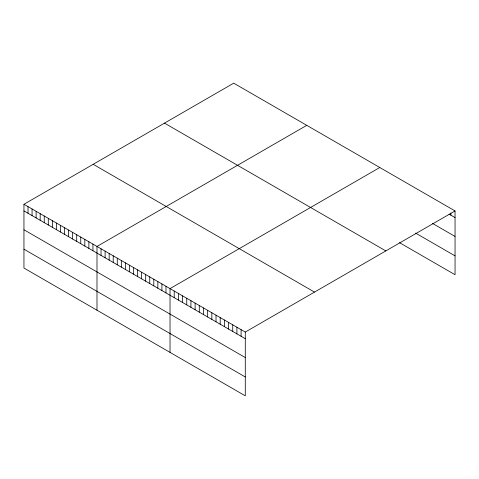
<?xml version="1.0" encoding="UTF-8"?>
<svg xmlns="http://www.w3.org/2000/svg" width="479" height="479" viewBox="0 0 479 479"><rect width="100%" height="100%" fill="white"/><g stroke="black" fill="none" stroke-linecap="round" stroke-linejoin="round"><path stroke-width="0.72" d="M23.95 204.276L245.284 332.061L245.284 395.834L23.95 268.048L23.95 204.276L233.716 83.166L455.05 210.952L455.05 274.724L399.504 242.655M306.758 125.336L96.992 246.446L96.992 310.218M379.799 167.506L170.027 288.615L170.027 352.388M245.284 332.061L455.05 210.952M449.08 214.137L455.05 217.586M432.357 223.34L455.05 236.44M415.634 233.111L455.05 255.87M164.495 123.133L385.829 250.918M93.171 164.309L314.505 292.094M23.95 210.91L245.284 338.695M23.95 229.764L245.284 357.55M23.95 249.194L245.284 376.979M450.871 212.963L450.871 215.173M241.099 329.648L241.099 336.282M236.919 327.235L236.919 333.869M232.74 324.822L232.74 331.456M228.561 322.409L228.561 329.043M224.376 319.99L224.376 326.63M220.196 317.577L220.196 324.211M216.017 315.164L216.017 321.798M211.838 312.751L211.838 319.385M207.652 310.338L207.652 316.972M203.473 307.925L203.473 314.559M199.294 305.512L199.294 312.146M195.115 303.099L195.115 309.733M190.929 300.68L190.929 307.32M186.75 298.267L186.75 304.901M182.571 295.854L182.571 302.488M178.392 293.441L178.392 300.076M174.206 291.028L174.206 297.663M165.974 286.274L165.974 292.909M161.914 283.927L161.914 290.561M157.854 281.586L157.854 288.22M153.795 279.245L153.795 285.879M149.741 276.898L149.741 283.538M145.682 274.557L145.682 281.191M141.622 272.216L141.622 278.85M137.569 269.875L137.569 276.509M133.509 267.527L133.509 274.162M129.45 265.186L129.45 271.821M125.396 262.845L125.396 269.479M121.337 260.504L121.337 267.138M117.277 258.157L117.277 264.791M113.218 255.816L113.218 262.45M109.164 253.475L109.164 260.109M105.105 251.134L105.105 257.768M101.045 248.787L101.045 255.421M92.932 244.104L92.932 250.739M88.872 241.757L88.872 248.397M84.819 239.416L84.819 246.05M80.759 237.075L80.759 243.709M76.7 234.734L76.7 241.368M72.64 232.387L72.64 239.021M68.587 230.046L68.587 236.68M64.527 227.705L64.527 234.339M60.468 225.364L60.468 231.998M56.414 223.016L56.414 229.651M52.355 220.675L52.355 227.309M48.295 218.334L48.295 224.968M44.242 215.993L44.242 222.627M40.182 213.646L40.182 220.28M36.123 211.305L36.123 217.939M32.063 208.964L32.063 215.598M28.01 206.617L28.01 213.257"/></g></svg>
